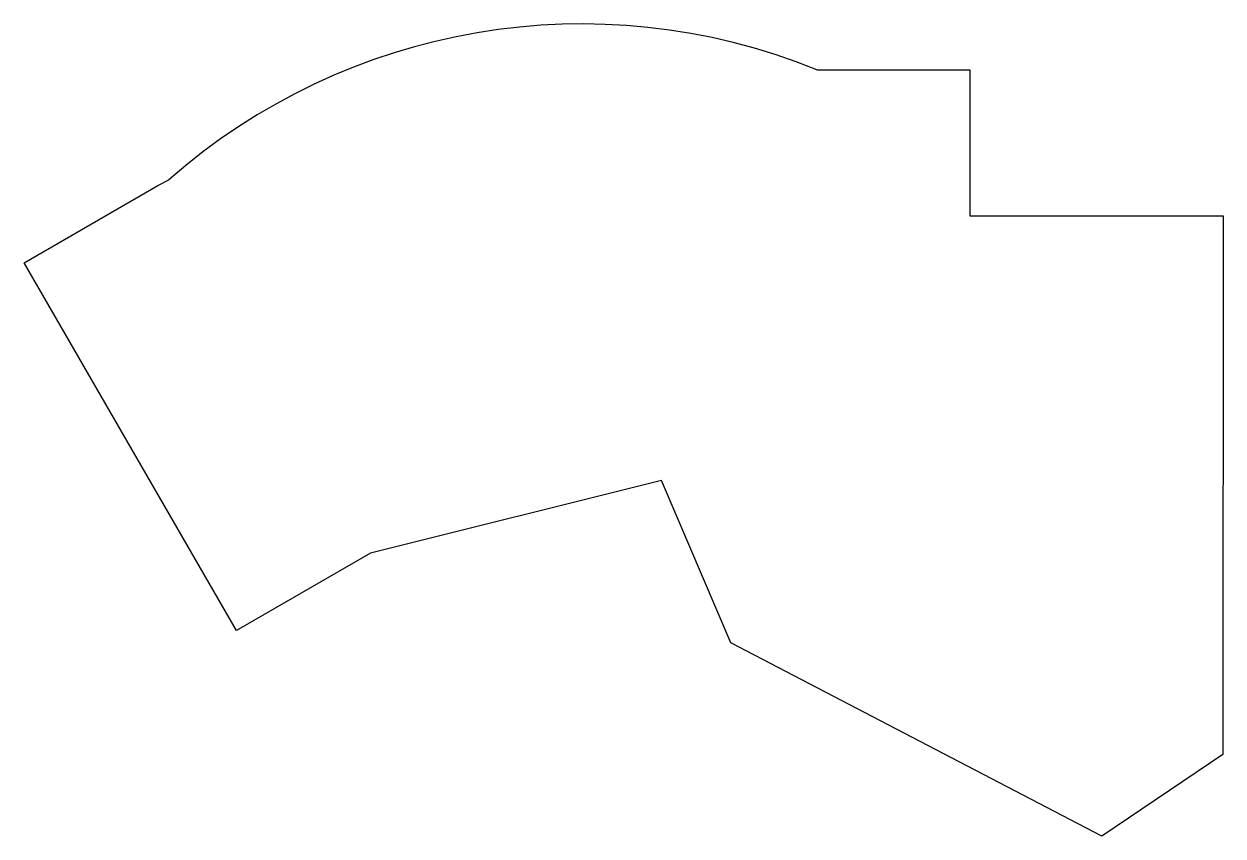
# Model space of a CAD drawing. Header units: millimetres. Extents: x -31 to 122, y -41 to 63.
import ezdxf

# ---------------------------------------------------------------- set-up
doc = ezdxf.new("R2010")
doc.units = ezdxf.units.MM

msp = doc.modelspace()

# ---------------------------------------------------------------- linework, layer by layer
for p, q in [((70.01, 57.61), (89.61, 57.61)), ((89.61, 57.61), (89.61, 38.91)), ((-14.31, 42.78), (-12.92, 43.5)), ((-31.45, 32.88), (-14.31, 42.78)), ((89.61, 38.91), (122.01, 38.91)), ((122.01, 38.91), (121.98, -30.09)), ((-4.25, -14.23), (-31.45, 32.88)), ((50.13, 4.99), (12.89, -4.33)), ((59.01, -15.79), (50.13, 4.99)), ((12.89, -4.33), (-4.25, -14.23)), ((106.48, -40.55), (59.01, -15.79)), ((121.98, -30.09), (106.48, -40.55))]:
    msp.add_line(p, q)
msp.add_arc((39.97, -16.53), 80, 67.9384, 131.3797)

doc.saveas('drawing.dxf')
